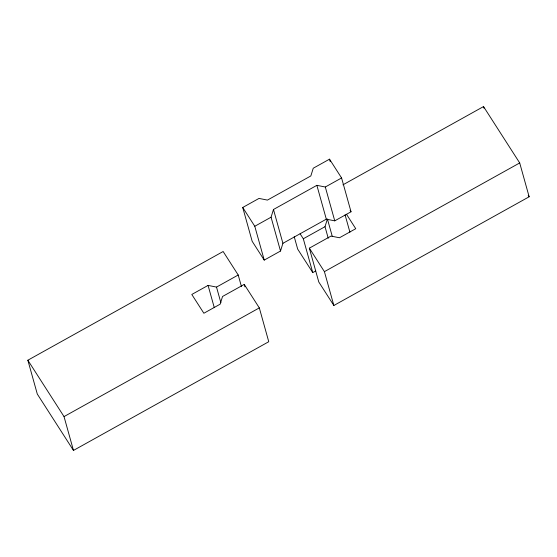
<?xml version="1.0" encoding="UTF-8"?>
<svg xmlns="http://www.w3.org/2000/svg" width="557" height="557" viewBox="0 0 557 557"><rect width="100%" height="100%" fill="white"/><g stroke="black" fill="none" stroke-linecap="round" stroke-linejoin="round"><path stroke-width="0.84" d="M280.505 251.04L271.064 217.209L273.473 209.495L316.87 185.335L325.309 187.013L341.58 177.955L329.521 159.163L313.25 168.221L310.841 175.942L267.444 200.095L259.005 198.417L242.727 207.476L252.175 241.313L264.234 260.098L280.505 251.04L282.914 243.325L273.473 209.495M328.233 238.243L325.01 226.692L327.419 218.971L332.257 236.3M264.234 260.098L254.786 226.267L271.064 217.209M238.215 275.005L216.513 287.085L208.074 285.407L191.803 294.465L203.862 313.25L220.133 304.192L222.542 296.477L244.245 284.397L259.318 307.889L268.759 341.72L73.468 450.425L37.298 394.057L27.85 360.219L223.141 251.513L238.215 275.005L241.439 286.556M342.952 184.827L483.532 106.575L519.702 162.943L529.15 196.781L333.859 305.487L318.785 281.995L309.337 248.164L331.039 236.084L339.478 237.762L355.749 228.704L346.475 214.25M282.914 243.325L326.318 219.166L334.757 220.844L351.028 211.785L341.58 177.955M315.749 270.939L312.755 272.603L303.307 238.765L325.01 226.692M73.468 450.425L64.027 416.594L259.318 307.889M333.859 305.487L324.411 271.649L519.702 162.943M528.21 195.312L529.15 196.781M350.102 210.344L351.028 211.785M300.112 233.787L303.307 238.765M309.337 248.164L324.411 271.649M312.755 272.603L297.682 249.111L294.228 236.732M242.727 207.476L254.786 226.267M27.85 360.219L64.027 416.594M483.532 106.575L483.991 108.225M329.521 159.163L330.217 161.641M345.075 214.863L349.914 232.192M325.309 187.013L334.757 220.844M316.87 185.335L326.318 219.166M244.245 284.397L244.934 286.876M216.513 287.085L220.892 302.757M208.074 285.407L214.299 307.687"/></g></svg>
